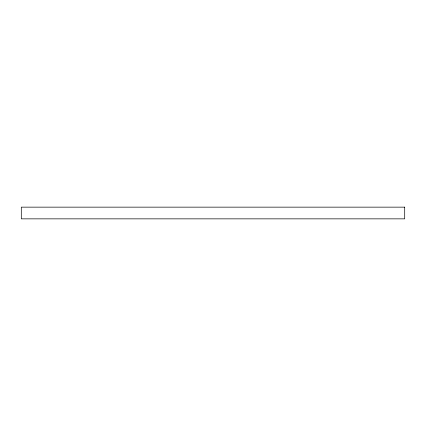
<?xml version="1.0" encoding="UTF-8"?>
<svg xmlns="http://www.w3.org/2000/svg" width="426" height="426" viewBox="0 0 426 426"><rect width="100%" height="100%" fill="white"/><g stroke="black" fill="none" stroke-linecap="round" stroke-linejoin="round"><path stroke-width="0.64" d="M404.7 207.148L21.3 207.148L21.3 218.852L404.7 218.852L404.7 207.148"/></g></svg>
